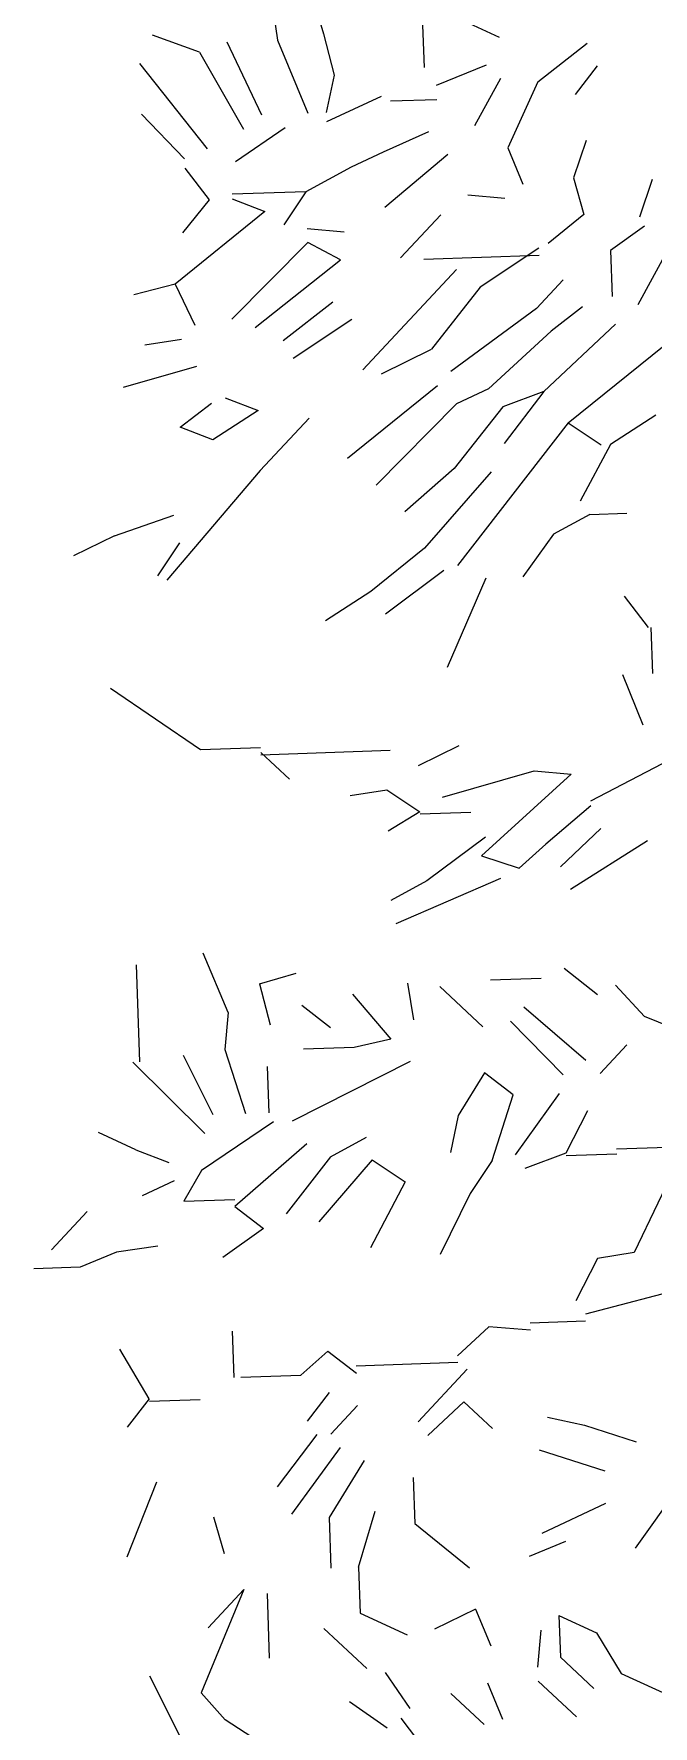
# Model space of a CAD drawing. Header units: inches. Extents: x 23 to 27.7, y 13.7 to 38.2.
# Drawn here: x 23.047 to 24.731, y 17.148 to 21.751 of the extents above; entities that cross this region are included whole.
import ezdxf

# ---------------------------------------------------------------- set-up
doc = ezdxf.new("R2010")
doc.units = ezdxf.units.IN
doc.header["$MEASUREMENT"] = 0
doc.layers.add('hatch_nero', color=160, linetype='Continuous', lineweight=9)
doc.layers.add('trees_back', color=114, linetype='Continuous', lineweight=9)

# ---------------------------------------------------------------- blocks, each defined once
blk = doc.blocks.new('kyparissi_back')
at = {"layer": 'trees_back', "color": 3, "linetype": 'Continuous'}
for p, q in [((-1.3206, 8.1968), (-1.292, 8.0972)), ((-1.4337, 8.1929), (-1.4171, 8.0803)), ((-1.4337, 8.1929), (-1.4171, 8.0803)), ((-0.9673, 8.1589), (-0.814, 8.0888)), ((-0.9673, 8.1589), (-0.814, 8.0888)), ((-1.0233, 8.1443), (-1.0185, 8.0062)), ((-1.6297, 8.0477), (-1.7571, 8.0936)), ((-1.6297, 8.0477), (-1.7571, 8.0936)), ((-1.6297, 8.0477), (-1.7571, 8.0936)), ((-1.6297, 8.0477), (-1.7571, 8.0936)), ((-1.6297, 8.0477), (-1.7571, 8.0936)), ((-1.6297, 8.0477), (-1.7571, 8.0936)), ((-1.5553, 8.0755), (-1.4604, 7.8776)), ((-1.5553, 8.0755), (-1.4604, 7.8776)), ((-1.4171, 8.0803), (-1.3348, 7.882)), ((-1.292, 8.0972), (-1.263, 7.9851)), ((-1.292, 8.0972), (-1.263, 7.9851)), ((-1.292, 8.0972), (-1.263, 7.9851)), ((-1.292, 8.0972), (-1.263, 7.9851)), ((-1.292, 8.0972), (-1.263, 7.9851)), ((-0.7091, 7.9667), (-0.5745, 8.072)), ((-0.7091, 7.9667), (-0.5745, 8.072)), ((-0.7091, 7.9667), (-0.5745, 8.072)), ((-1.7921, 8.0169), (-1.608, 7.7845)), ((-1.7921, 8.0169), (-1.608, 7.7845)), ((-1.7921, 8.0169), (-1.608, 7.7845)), ((-1.7921, 8.0169), (-1.608, 7.7845)), ((-1.7921, 8.0169), (-1.608, 7.7845)), ((-1.7921, 8.0169), (-1.608, 7.7845)), ((-1.6297, 8.0477), (-1.5093, 7.8382)), ((-0.849, 8.0121), (-0.9854, 7.9571)), ((-1.263, 7.9851), (-1.2845, 7.8837)), ((-1.263, 7.9851), (-1.2845, 7.8837)), ((-1.263, 7.9851), (-1.2845, 7.8837)), ((-0.81, 7.9758), (-0.881, 7.8476)), ((-0.7091, 7.9667), (-0.7909, 7.7878)), ((-0.7091, 7.9667), (-0.7909, 7.7878)), ((-0.5471, 8.0101), (-0.6073, 7.9325)), ((-0.5471, 8.0101), (-0.6073, 7.9325)), ((-0.5471, 8.0101), (-0.6073, 7.9325)), ((-1.1352, 7.9267), (-1.2837, 7.8586)), ((-1.1096, 7.915), (-0.984, 7.9194)), ((-1.7873, 7.8788), (-1.6699, 7.7571)), ((-1.3963, 7.8421), (-1.5313, 7.7494)), ((-1.3963, 7.8421), (-1.5313, 7.7494)), ((-1.0061, 7.8306), (-1.1299, 7.776)), ((-0.7909, 7.7878), (-0.7497, 7.6887)), ((-0.7909, 7.7878), (-0.7497, 7.6887)), ((-0.5778, 7.8078), (-0.612, 7.7061)), ((-1.2165, 7.7353), (-1.3399, 7.6681)), ((-1.1299, 7.776), (-1.2165, 7.7353)), ((-1.1299, 7.776), (-1.2165, 7.7353)), ((-1.1299, 7.776), (-1.2165, 7.7353)), ((-0.9537, 7.7696), (-1.1247, 7.6253)), ((-1.669, 7.732), (-1.6032, 7.6463)), ((-1.669, 7.732), (-1.6032, 7.6463)), ((-0.612, 7.7061), (-0.5834, 7.6065)), ((-0.3981, 7.701), (-0.4322, 7.5992)), ((-1.6032, 7.6463), (-1.6754, 7.5558)), ((-1.6032, 7.6463), (-1.6754, 7.5558)), ((-1.6032, 7.6463), (-1.6754, 7.5558)), ((-1.6032, 7.6463), (-1.6754, 7.5558)), ((-1.6032, 7.6463), (-1.6754, 7.5558)), ((-1.6032, 7.6463), (-1.6754, 7.5558)), ((-1.3399, 7.6681), (-1.5408, 7.6611)), ((-1.3399, 7.6681), (-1.5408, 7.6611)), ((-1.5404, 7.6485), (-1.4512, 7.6139)), ((-1.3399, 7.6681), (-1.3996, 7.578)), ((-1.3399, 7.6681), (-1.3996, 7.578)), ((-0.7986, 7.6493), (-0.8995, 7.6583)), ((-1.4512, 7.6139), (-1.6957, 7.4168)), ((-0.9731, 7.6054), (-1.0822, 7.4885)), ((-0.9731, 7.6054), (-1.0822, 7.4885)), ((-0.5834, 7.6065), (-0.6812, 7.5276)), ((-1.3364, 7.5676), (-1.2355, 7.5586)), ((-1.3364, 7.5676), (-1.2355, 7.5586)), ((-0.4188, 7.5745), (-0.5108, 7.5084)), ((-1.335, 7.53), (-1.5415, 7.3216)), ((-1.2454, 7.4828), (-1.335, 7.53)), ((-0.7059, 7.5142), (-0.8656, 7.408)), ((-0.7059, 7.5142), (-0.8656, 7.408)), ((-0.5108, 7.5084), (-0.5064, 7.3829)), ((-0.3538, 7.5139), (-0.4365, 7.3602)), ((-1.4779, 7.2987), (-1.2454, 7.4828)), ((-1.0192, 7.4844), (-0.7052, 7.4954)), ((-1.0192, 7.4844), (-0.7052, 7.4954)), ((-1.6957, 7.4168), (-1.8079, 7.3877)), ((-1.6957, 7.4168), (-1.8079, 7.3877)), ((-1.6957, 7.4168), (-1.6415, 7.3055)), ((-0.9302, 7.4561), (-1.1846, 7.1832)), ((-0.64, 7.4285), (-0.7127, 7.3505)), ((-0.64, 7.4285), (-0.7127, 7.3505)), ((-0.64, 7.4285), (-0.7127, 7.3505)), ((-0.64, 7.4285), (-0.7127, 7.3505)), ((-1.4012, 7.2636), (-1.2666, 7.3689)), ((-0.8656, 7.408), (-0.998, 7.24)), ((-1.2146, 7.3204), (-1.3743, 7.2143)), ((-0.7127, 7.3505), (-0.9456, 7.1789)), ((-0.5871, 7.3549), (-0.6729, 7.289)), ((-0.5871, 7.3549), (-0.6729, 7.289)), ((-0.5871, 7.3549), (-0.6729, 7.289)), ((-0.6729, 7.289), (-0.8434, 7.1322)), ((-0.4975, 7.3077), (-0.6923, 7.1249)), ((-0.6264, 7.0392), (-0.3329, 7.2758)), ((-0.6264, 7.0392), (-0.3329, 7.2758)), ((-0.6264, 7.0392), (-0.3329, 7.2758)), ((-1.6779, 7.2665), (-1.7779, 7.2505)), ((-1.6779, 7.2665), (-1.7779, 7.2505)), ((-1.134, 7.1724), (-0.998, 7.24)), ((-1.6376, 7.1925), (-1.8367, 7.1352)), ((-1.6376, 7.1925), (-1.8367, 7.1352)), ((-0.982, 7.14), (-1.2266, 6.9428)), ((-1.6821, 7.0275), (-1.5964, 7.0933)), ((-1.6821, 7.0275), (-1.5964, 7.0933)), ((-1.6821, 7.0275), (-1.5964, 7.0933)), ((-1.6821, 7.0275), (-1.5964, 7.0933)), ((-1.5592, 7.1072), (-1.47, 7.0726)), ((-1.5592, 7.1072), (-1.47, 7.0726)), ((-1.5592, 7.1072), (-1.47, 7.0726)), ((-1.5592, 7.1072), (-1.47, 7.0726)), ((-0.93, 7.0915), (-1.1486, 6.8701)), ((-0.8434, 7.1322), (-0.93, 7.0915)), ((-0.6923, 7.1249), (-0.804, 7.0833)), ((-0.6923, 7.1249), (-0.8005, 6.9828)), ((-1.47, 7.0726), (-1.5929, 6.9929)), ((-1.47, 7.0726), (-1.5929, 6.9929)), ((-1.47, 7.0726), (-1.5929, 6.9929)), ((-1.47, 7.0726), (-1.5929, 6.9929)), ((-1.331, 7.0523), (-1.4643, 6.9094)), ((-1.331, 7.0523), (-1.4643, 6.9094)), ((-0.804, 7.0833), (-0.9364, 6.9152)), ((-0.3883, 7.0601), (-0.5112, 6.9804)), ((-1.5929, 6.9929), (-1.6821, 7.0275)), ((-1.5929, 6.9929), (-1.6821, 7.0275)), ((-1.5929, 6.9929), (-1.6821, 7.0275)), ((-1.5929, 6.9929), (-1.6821, 7.0275)), ((-0.6264, 7.0392), (-0.9272, 6.6515)), ((-0.6264, 7.0392), (-0.9272, 6.6515)), ((-0.6264, 7.0392), (-0.5363, 6.9795)), ((-0.5112, 6.9804), (-0.5938, 6.8266)), ((-1.4643, 6.9094), (-1.7179, 6.6113)), ((-1.4643, 6.9094), (-1.7179, 6.6113)), ((-0.9364, 6.9152), (-1.0706, 6.7974)), ((-0.9364, 6.9152), (-1.0706, 6.7974)), ((-0.8355, 6.9062), (-1.0168, 6.6987)), ((-0.8355, 6.9062), (-1.0168, 6.6987)), ((-0.8355, 6.9062), (-1.0168, 6.6987)), ((-0.8355, 6.9062), (-1.0168, 6.6987)), ((-0.8355, 6.9062), (-1.0168, 6.6987)), ((-1.8604, 6.7321), (-1.6989, 6.788)), ((-0.5674, 6.7898), (-0.6661, 6.7361)), ((-0.5674, 6.7898), (-0.6661, 6.7361)), ((-0.5674, 6.7898), (-0.6661, 6.7361)), ((-0.5674, 6.7898), (-0.6661, 6.7361)), ((-0.5674, 6.7898), (-0.6661, 6.7361)), ((-0.5674, 6.7898), (-0.6661, 6.7361)), ((-0.5674, 6.7898), (-0.6661, 6.7361)), ((-0.5674, 6.7898), (-0.6661, 6.7361)), ((-0.5674, 6.7898), (-0.6661, 6.7361)), ((-0.5674, 6.7898), (-0.4669, 6.7933)), ((-1.8604, 6.7321), (-1.9717, 6.6779)), ((-0.6661, 6.7361), (-0.7501, 6.62)), ((-0.6661, 6.7361), (-0.7501, 6.62)), ((-0.6661, 6.7361), (-0.7501, 6.62)), ((-0.6661, 6.7361), (-0.7501, 6.62)), ((-0.6661, 6.7361), (-0.7501, 6.62)), ((-0.6661, 6.7361), (-0.7501, 6.62)), ((-0.6661, 6.7361), (-0.7501, 6.62)), ((-0.6661, 6.7361), (-0.7501, 6.62)), ((-0.6661, 6.7361), (-0.7501, 6.62)), ((-1.6837, 6.7131), (-1.7434, 6.623)), ((-1.0168, 6.6987), (-1.1636, 6.5804)), ((-0.9644, 6.6377), (-1.1237, 6.5189)), ((-0.9644, 6.6377), (-1.1237, 6.5189)), ((-0.9644, 6.6377), (-1.1237, 6.5189)), ((-0.8505, 6.6165), (-0.9552, 6.3739)), ((-1.1636, 6.5804), (-1.2865, 6.5007)), ((-0.4074, 6.4825), (-0.4733, 6.5682)), ((-0.4074, 6.4825), (-0.4733, 6.5682)), ((-0.4011, 6.4827), (-0.3967, 6.3572)), ((-0.4011, 6.4827), (-0.3967, 6.3572)), ((-0.4011, 6.4827), (-0.3967, 6.3572)), ((-0.4011, 6.4827), (-0.3967, 6.3572)), ((-0.4011, 6.4827), (-0.3967, 6.3572)), ((-0.4011, 6.4827), (-0.3967, 6.3572)), ((-0.4011, 6.4827), (-0.3967, 6.3572)), ((-0.4011, 6.4827), (-0.3967, 6.3572)), ((-0.4011, 6.4827), (-0.3967, 6.3572)), ((-0.4784, 6.3543), (-0.4233, 6.2179)), ((-0.4784, 6.3543), (-0.4233, 6.2179)), ((-0.4784, 6.3543), (-0.4233, 6.2179)), ((-1.6263, 6.1494), (-1.871, 6.3168)), ((-1.6263, 6.1494), (-1.871, 6.3168)), ((-1.6263, 6.1494), (-1.871, 6.3168)), ((-1.4631, 6.1551), (-1.6263, 6.1494)), ((-1.4631, 6.1551), (-1.6263, 6.1494)), ((-1.4631, 6.1551), (-1.6263, 6.1494)), ((-1.4626, 6.1425), (-1.3846, 6.0698)), ((-1.4624, 6.1362), (-1.1108, 6.1485)), ((-1.4624, 6.1362), (-1.1108, 6.1485)), ((-1.4624, 6.1362), (-1.1108, 6.1485)), ((-1.0339, 6.1072), (-0.9227, 6.1613)), ((-1.0339, 6.1072), (-0.9227, 6.1613)), ((-1.0339, 6.1072), (-0.9227, 6.1613)), ((-1.0339, 6.1072), (-0.9227, 6.1613)), ((-1.0339, 6.1072), (-0.9227, 6.1613)), ((-0.306, 6.1452), (-0.5653, 6.0104)), ((-0.9681, 6.0215), (-0.7191, 6.093)), ((-0.6182, 6.084), (-0.8619, 5.8617)), ((-0.7191, 6.093), (-0.6182, 6.084)), ((-1.2196, 6.0252), (-1.1196, 6.0413)), ((-1.1196, 6.0413), (-1.0295, 5.9816)), ((-0.5649, 5.9978), (-0.687, 5.893)), ((-1.0295, 5.9816), (-1.1157, 5.9283)), ((-1.0295, 5.9816), (-1.1157, 5.9283)), ((-1.0293, 5.9753), (-0.8912, 5.9801)), ((-1.0293, 5.9753), (-0.8912, 5.9801)), ((-0.8511, 5.9124), (-1.0104, 5.7937)), ((-0.8511, 5.9124), (-1.0104, 5.7937)), ((-0.7601, 5.8276), (-0.687, 5.893)), ((-0.5376, 5.9359), (-0.6471, 5.8315)), ((-0.4107, 5.9026), (-0.6198, 5.7696)), ((-0.4107, 5.9026), (-0.6198, 5.7696)), ((-0.8619, 5.8617), (-0.7601, 5.8276)), ((-1.0944, 5.6776), (-0.8095, 5.8007)), ((-1.0944, 5.6776), (-0.8095, 5.8007)), ((-1.0104, 5.7937), (-1.1091, 5.7399)), ((-1.0104, 5.7937), (-1.1091, 5.7399)), ((-1.5511, 5.4353), (-1.6196, 5.5964)), ((-1.7916, 5.3012), (-1.8008, 5.5649)), ((-1.4658, 5.5137), (-1.3662, 5.5424)), ((-1.4658, 5.5137), (-1.3662, 5.5424)), ((-0.6994, 5.5279), (-0.8375, 5.5231)), ((-0.5469, 5.483), (-0.6375, 5.5552)), ((-1.4658, 5.5137), (-1.4368, 5.4016)), ((-1.2134, 5.4848), (-1.1085, 5.3628)), ((-1.0635, 5.5152), (-1.0475, 5.4152)), ((-0.9752, 5.5057), (-0.8582, 5.3967)), ((-0.4191, 5.4246), (-0.4976, 5.5098)), ((-1.5511, 5.4353), (-1.5601, 5.3344)), ((-1.5511, 5.4353), (-1.5601, 5.3344)), ((-1.5511, 5.4353), (-1.5601, 5.3344)), ((-1.5511, 5.4353), (-1.5601, 5.3344)), ((-1.5511, 5.4353), (-1.5601, 5.3344)), ((-1.5511, 5.4353), (-1.5601, 5.3344)), ((-1.5511, 5.4353), (-1.5601, 5.3344)), ((-1.5511, 5.4353), (-1.5601, 5.3344)), ((-1.3506, 5.4549), (-1.2731, 5.3947)), ((-0.747, 5.4508), (-0.5784, 5.3058)), ((-0.6399, 5.266), (-0.7833, 5.4118)), ((-0.3044, 5.3783), (-0.4191, 5.4246)), ((-1.2083, 5.3404), (-1.3464, 5.3356)), ((-1.1085, 5.3628), (-1.2083, 5.3404)), ((-0.4668, 5.3475), (-0.5395, 5.2695)), ((-1.8104, 5.3005), (-1.615, 5.1062)), ((-1.5917, 5.1573), (-1.6727, 5.3179)), ((-1.5601, 5.3344), (-1.5038, 5.1604)), ((-1.5601, 5.3344), (-1.5038, 5.1604)), ((-1.5601, 5.3344), (-1.5038, 5.1604)), ((-1.5601, 5.3344), (-1.5038, 5.1604)), ((-1.5601, 5.3344), (-1.5038, 5.1604)), ((-1.5601, 5.3344), (-1.5038, 5.1604)), ((-1.5601, 5.3344), (-1.5038, 5.1604)), ((-1.5601, 5.3344), (-1.5038, 5.1604)), ((-1.0561, 5.3017), (-1.3773, 5.1397)), ((-1.4454, 5.2882), (-1.441, 5.1626)), ((-0.8539, 5.2711), (-0.9252, 5.1554)), ((-0.7763, 5.2109), (-0.8539, 5.2711)), ((-0.8329, 5.0329), (-0.7763, 5.2109)), ((-0.6507, 5.2153), (-0.7706, 5.0477)), ((-0.6507, 5.2153), (-0.7706, 5.0477)), ((-0.6507, 5.2153), (-0.7706, 5.0477)), ((-0.6507, 5.2153), (-0.7706, 5.0477)), ((-0.6507, 5.2153), (-0.7706, 5.0477)), ((-0.5736, 5.1677), (-0.6325, 5.0525)), ((-1.4276, 5.1379), (-1.6241, 5.0053)), ((-1.4276, 5.1379), (-1.6241, 5.0053)), ((-1.4276, 5.1379), (-1.6241, 5.0053)), ((-1.4276, 5.1379), (-1.6241, 5.0053)), ((-0.9252, 5.1554), (-0.9469, 5.0541)), ((-1.8021, 5.062), (-1.9043, 5.1087)), ((-1.3374, 5.0782), (-1.5327, 4.9079)), ((-1.2733, 5.0427), (-1.1746, 5.0964)), ((-1.2733, 5.0427), (-1.1746, 5.0964)), ((-0.3564, 5.0684), (-0.4946, 5.0636)), ((-1.8021, 5.062), (-1.7129, 5.0274)), ((-1.2733, 5.0427), (-1.3937, 4.8876)), ((-1.1599, 5.0341), (-1.3049, 4.8656)), ((-1.1599, 5.0341), (-1.0698, 4.9744)), ((-1.1599, 5.0341), (-1.0698, 4.9744)), ((-1.1599, 5.0341), (-1.0698, 4.9744)), ((-0.8329, 5.0329), (-0.8927, 4.9428)), ((-0.6325, 5.0525), (-0.7442, 5.0109)), ((-0.6325, 5.0525), (-0.7442, 5.0109)), ((-0.6322, 5.0462), (-0.4941, 5.051)), ((-0.6322, 5.0462), (-0.4941, 5.051)), ((-0.6322, 5.0462), (-0.4941, 5.051)), ((-0.3181, 5.0509), (-0.447, 4.7824)), ((-1.6985, 4.9776), (-1.7851, 4.9368)), ((-1.6241, 5.0053), (-1.6715, 4.9219)), ((-1.6241, 5.0053), (-1.6715, 4.9219)), ((-1.6241, 5.0053), (-1.6715, 4.9219)), ((-1.6241, 5.0053), (-1.6715, 4.9219)), ((-1.0698, 4.9744), (-1.1641, 4.7951)), ((-1.0698, 4.9744), (-1.1641, 4.7951)), ((-1.0698, 4.9744), (-1.1641, 4.7951)), ((-1.6715, 4.9219), (-1.5333, 4.9267)), ((-1.6715, 4.9219), (-1.5333, 4.9267)), ((-1.6715, 4.9219), (-1.5333, 4.9267)), ((-1.6715, 4.9219), (-1.5333, 4.9267)), ((-0.8927, 4.9428), (-0.9749, 4.7765)), ((-0.8927, 4.9428), (-0.9749, 4.7765)), ((-1.9345, 4.8939), (-2.0315, 4.7899)), ((-1.5327, 4.9079), (-1.4551, 4.8478)), ((-1.5327, 4.9079), (-1.4551, 4.8478)), ((-1.4551, 4.8478), (-1.5655, 4.7685)), ((-1.7426, 4.8), (-1.8552, 4.7835)), ((-1.9543, 4.7423), (-2.0799, 4.7379)), ((-1.8552, 4.7835), (-1.9543, 4.7423)), ((-0.547, 4.7663), (-0.6059, 4.6511)), ((-0.447, 4.7824), (-0.547, 4.7663)), ((-0.1932, 4.7158), (-0.5795, 4.6143)), ((-0.1932, 4.7158), (-0.5795, 4.6143)), ((-0.1932, 4.7158), (-0.5795, 4.6143)), ((-0.1932, 4.7158), (-0.5795, 4.6143)), ((-0.1932, 4.7158), (-0.5795, 4.6143)), ((-1.5353, 4.4426), (-1.5397, 4.5682)), ((-1.5353, 4.4426), (-1.5397, 4.5682)), ((-0.8423, 4.58), (-0.9276, 4.5016)), ((-0.7288, 4.5714), (-0.8423, 4.58)), ((-0.5788, 4.5955), (-0.7295, 4.5902)), ((-1.7658, 4.3843), (-1.846, 4.5198)), ((-1.7658, 4.3843), (-1.846, 4.5198)), ((-1.3532, 4.449), (-1.28, 4.5144)), ((-1.28, 4.5144), (-1.2025, 4.4543)), ((-0.9269, 4.4827), (-1.2032, 4.4731)), ((-0.9269, 4.4827), (-1.2032, 4.4731)), ((-1.5164, 4.4433), (-1.3532, 4.449)), ((-0.9011, 4.4648), (-1.0344, 4.3218)), ((-0.9011, 4.4648), (-1.0344, 4.3218)), ((-1.7658, 4.3843), (-1.826, 4.3068)), ((-1.7656, 4.378), (-1.6275, 4.3828)), ((-1.2761, 4.4014), (-1.3363, 4.3239)), ((-1.008, 4.285), (-0.9106, 4.3764)), ((-0.9106, 4.3764), (-0.8326, 4.3037)), ((-1.1995, 4.3664), (-1.2722, 4.2884)), ((-1.1995, 4.3664), (-1.2722, 4.2884)), ((-0.6828, 4.3341), (-0.5815, 4.3125)), ((-0.6828, 4.3341), (-0.5815, 4.3125)), ((-1.3098, 4.2871), (-1.418, 4.145)), ((-1.3098, 4.2871), (-1.418, 4.145)), ((-1.3098, 4.2871), (-1.418, 4.145)), ((-0.5815, 4.3125), (-0.4416, 4.2671)), ((-0.5815, 4.3125), (-0.4416, 4.2671)), ((-1.3777, 4.071), (-1.2457, 4.2516)), ((-1.3777, 4.071), (-1.2457, 4.2516)), ((-1.3777, 4.071), (-1.2457, 4.2516)), ((-0.7049, 4.2453), (-0.5269, 4.1887)), ((-0.7049, 4.2453), (-0.5269, 4.1887)), ((-1.1816, 4.2161), (-1.2768, 4.0619)), ((-1.1816, 4.2161), (-1.2768, 4.0619)), ((-1.8263, 3.9547), (-1.7454, 4.1587)), ((-1.048, 4.1705), (-1.0436, 4.0449)), ((-0.3242, 4.1455), (-0.4441, 3.9778)), ((-0.3242, 4.1455), (-0.4441, 3.9778)), ((-0.697, 4.0193), (-0.5238, 4.1008)), ((-0.697, 4.0193), (-0.5238, 4.1008)), ((-1.5912, 4.0635), (-1.5626, 3.9639)), ((-1.2768, 4.0619), (-1.272, 3.9238)), ((-1.2768, 4.0619), (-1.272, 3.9238)), ((-1.1966, 3.9264), (-1.1517, 4.0788)), ((-1.0436, 4.0449), (-0.8948, 3.9244)), ((-0.6333, 3.9964), (-0.7325, 3.9552)), ((-0.6333, 3.9964), (-0.7325, 3.9552)), ((-1.1966, 3.9264), (-1.1923, 3.8008)), ((-1.5088, 3.8652), (-1.6058, 3.7612)), ((-1.5088, 3.8652), (-1.5668, 3.7249)), ((-1.5088, 3.8652), (-1.5668, 3.7249)), ((-1.5088, 3.8652), (-1.5668, 3.7249)), ((-1.4456, 3.8548), (-1.4395, 3.679)), ((-1.4456, 3.8548), (-1.4395, 3.679)), ((-1.1923, 3.8008), (-1.0645, 3.7424)), ((-0.8783, 3.8118), (-0.9896, 3.7576)), ((-0.8783, 3.8118), (-0.8371, 3.7127)), ((-0.8783, 3.8118), (-0.8371, 3.7127)), ((-0.8783, 3.8118), (-0.8371, 3.7127)), ((-0.8783, 3.8118), (-0.8371, 3.7127)), ((-0.8783, 3.8118), (-0.8371, 3.7127)), ((-0.8783, 3.8118), (-0.8371, 3.7127)), ((-0.8783, 3.8118), (-0.8371, 3.7127)), ((-0.6514, 3.7946), (-0.5492, 3.7479)), ((-0.6514, 3.7946), (-0.6475, 3.6816)), ((-1.2914, 3.7596), (-1.1745, 3.6506)), ((-0.7003, 3.7551), (-0.7094, 3.6542)), ((-0.7003, 3.7551), (-0.7094, 3.6542)), ((-0.7003, 3.7551), (-0.7094, 3.6542)), ((-0.5492, 3.7479), (-0.4825, 3.637)), ((-1.5668, 3.7249), (-1.6248, 3.5846)), ((-1.1238, 3.6398), (-1.0575, 3.5415)), ((-1.1238, 3.6398), (-1.0575, 3.5415)), ((-1.1238, 3.6398), (-1.0575, 3.5415)), ((-1.1238, 3.6398), (-1.0575, 3.5415)), ((-0.6475, 3.6816), (-0.5565, 3.5967)), ((-0.6475, 3.6816), (-0.5565, 3.5967)), ((-0.6475, 3.6816), (-0.5565, 3.5967)), ((-0.4825, 3.637), (-0.278, 3.5436)), ((-1.6836, 3.4693), (-1.7646, 3.63)), ((-0.8462, 3.6117), (-0.805, 3.5126)), ((-0.8462, 3.6117), (-0.805, 3.5126)), ((-0.8462, 3.6117), (-0.805, 3.5126)), ((-0.8462, 3.6117), (-0.805, 3.5126)), ((-0.7081, 3.6166), (-0.6041, 3.5196)), ((-1.6248, 3.5846), (-1.5594, 3.5114)), ((-1.2216, 3.5609), (-1.1185, 3.4891)), ((-0.8548, 3.4983), (-0.9458, 3.5831)), ((-0.8548, 3.4983), (-0.9458, 3.5831)), ((-0.8548, 3.4983), (-0.9458, 3.5831)), ((-0.8548, 3.4983), (-0.9458, 3.5831)), ((-1.4692, 3.4517), (-1.5594, 3.5114)), ((-1.0817, 3.5155), (-1.0159, 3.4298))]:
    blk.add_line(p, q, dxfattribs=at)

msp = doc.modelspace()

# ---------------------------------------------------------------- block references
at = {"layer": 'hatch_nero'}
msp.add_blockref('kyparissi_back', (25.1266, 13.6539), dxfattribs=at)

doc.saveas('drawing.dxf')
